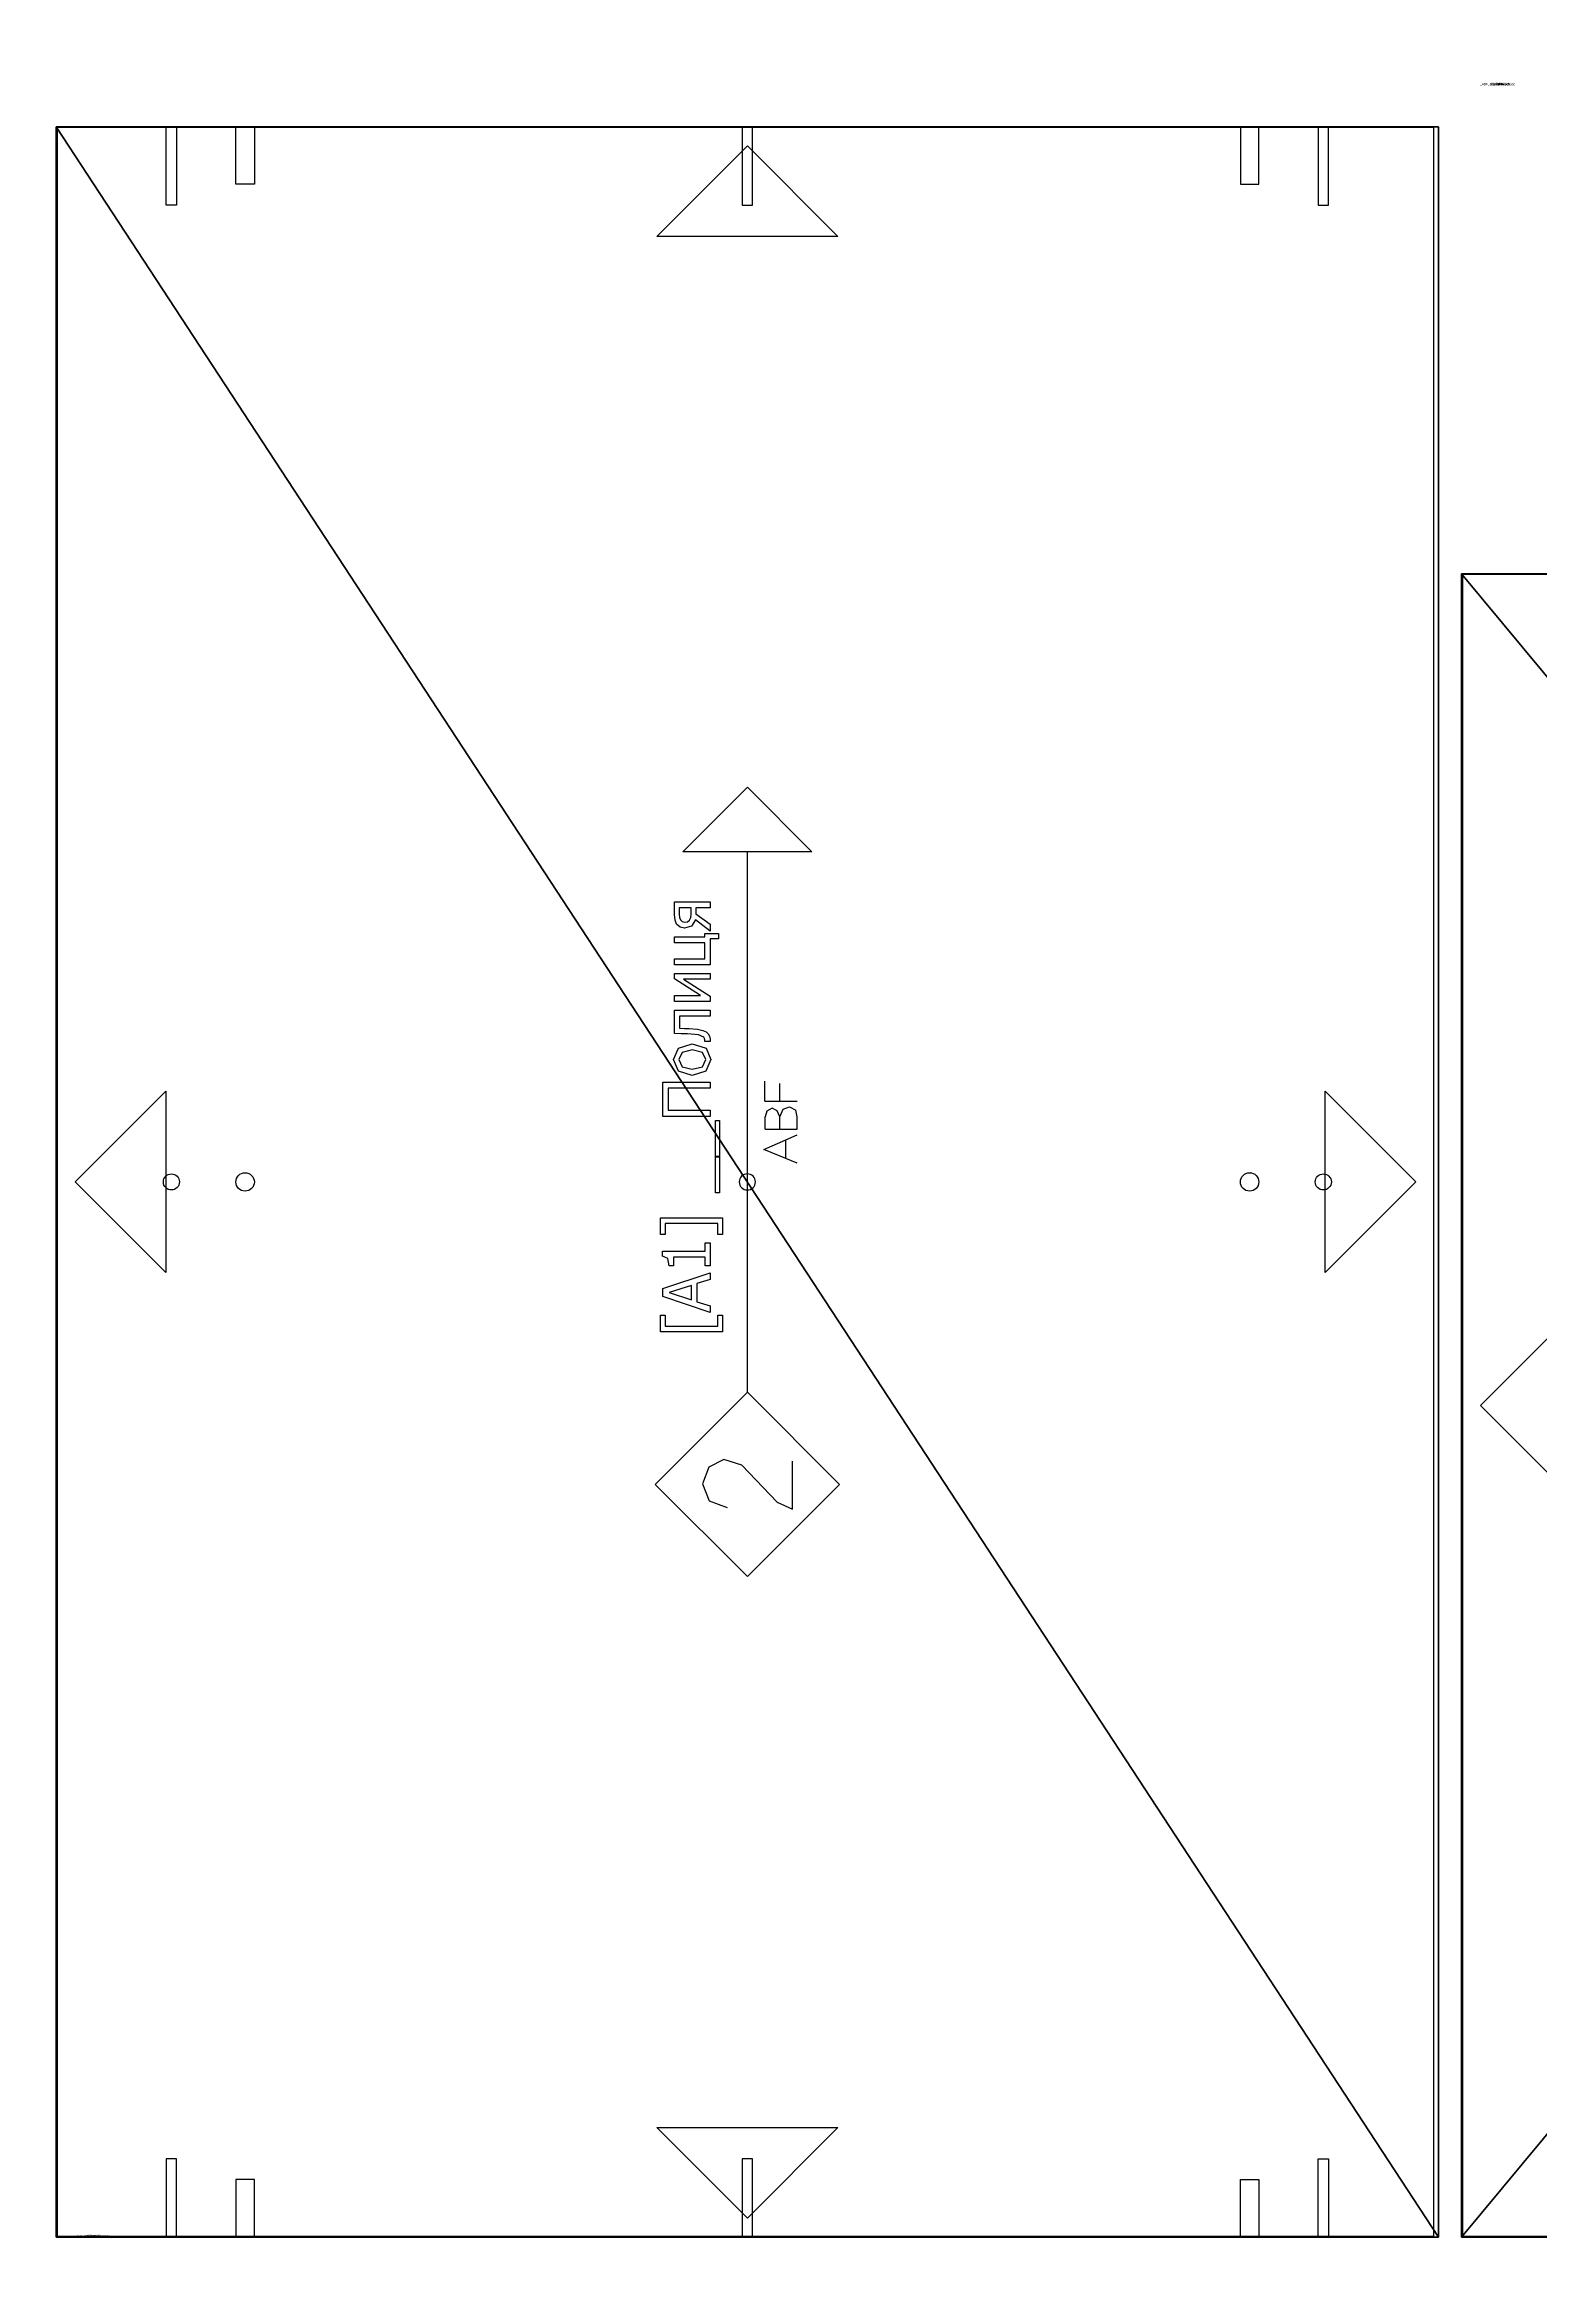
# Model space of a CAD drawing. Header units: millimetres. Extents: x -31438 to 17, y -1488 to 953.
# Drawn here: x -5517 to -4868, y -18 to 952 of the extents above; entities that cross this region are included whole.
import ezdxf

# ---------------------------------------------------------------- set-up
doc = ezdxf.new("R2010")
doc.units = ezdxf.units.MM
doc.header["$LTSCALE"] = 25.4
doc.layers.get('0').update_dxf_attribs({"true_color": 0xffffff})
for name, color, linetype, true_color in [('ABF_cuttingLines', 32, 'Continuous', 0xcc6600), ('ABF_edgeBanding', 32, 'Continuous', 0xcc5400), ('ABF_Label', 172, 'Continuous', 0x0000cc), ('D7-DEPTHF-$44817', 134, 'Continuous', 0x009987), ('D8-DEPTH12-$38878', 252, 'Continuous', 0x777799), ('DSIDE-4.5', 190, 'Continuous', 0x9900ff), ('DSIDE-8', 22, 'Continuous', 0xcc4400), ('Dside4.5', 134, 'Continuous', 0x009987)]:
    doc.layers.add(name, color=color, linetype=linetype, true_color=true_color)

# ---------------------------------------------------------------- blocks, each defined once
blk = doc.blocks.new('Group162#1')
at = {"layer": 'ABF_cuttingLines', "color": 0}
blk.add_polyline3d([(-20, 18.4, 0), (-20, 739.6, 0), (-617.6, 739.6, 0), (-617.6, 18.4, 0), (-20, 18.4, 0)], close=True, dxfattribs=at)
blk = doc.blocks.new('Group163#1')
at = {"layer": 'ABF_edgeBanding', "color": 0}
for points in [[(-318, 731.73, 0), (-278.66, 692.39, 0), (-357.34, 692.39, 0), (-318, 731.73, 0)], [(-609.73, 379, 0), (-570.39, 418.34, 0), (-570.39, 339.66, 0), (-609.73, 379, 0)], [(-27.87, 379, 0), (-67.21, 339.66, 0), (-67.21, 418.34, 0), (-27.87, 379, 0)], [(-318, 26.27, 0), (-357.34, 65.61, 0), (-278.66, 65.61, 0), (-318, 26.27, 0)]]:
    blk.add_polyline3d(points, close=True, dxfattribs=at)
blk = doc.blocks.new('_____#33')
at = {"color": 0}
for p, q in [((-618, 740, 18), (-18, 740, 18)), ((-618, 18, 18), (-618, 740, 18)), ((-618, 18), (-618, 740)), ((-618, 740), (-18, 740)), ((-618, 18, 18), (-618, 740, 18)), ((-618, 740, 18), (-618, 740)), ((-618, 18), (-618, 740)), ((-618, 740, 18), (-18, 740, 18)), ((-618, 740), (-18, 740)), ((-618, 740, 18), (-618, 740)), ((-18, 18, 18), (-618, 18, 18)), ((-18, 18), (-618, 18)), ((-18, 18, 18), (-618, 18, 18)), ((-618, 18, 18), (-618, 18)), ((-18, 18), (-618, 18)), ((-618, 18, 18), (-618, 18))]:
    blk.add_line(p, q, dxfattribs=at)
at = {"layer": 'ABF_cuttingLines', "color": 0}
ref = blk.add_blockref('Group162#1', (0, 0, 18), dxfattribs=at)
ref.add_attrib('Skp_GroupInstanceName', '_ABF_cuttingLines', (0, 0), dxfattribs={"layer": '0', "height": 1})
at = {"layer": 'ABF_edgeBanding', "color": 0}
ref = blk.add_blockref('Group163#1', (0, 0, 18), dxfattribs=at)
ref.add_attrib('Skp_GroupInstanceName', '_ABF_edgeBanding', (0, 0), dxfattribs={"layer": '0', "height": 1})
at = {"color": 7, "true_color": 0xffffff}
mesh = blk.add_polyface(dxfattribs=at)
corners = [(-18, 18, 18), (-618, 740, 18), (-618, 18, 18), (-18, 740, 18)]
mesh.append_faces([[corners[k] for k in face] for face in [(0, 1, 2), (1, 0, 3)]], dxfattribs={"vtx0": -1, "color": 7})
at = {"color": 0}
mesh = blk.add_polyface(dxfattribs=at)
corners = [(-18, 740), (-618, 18), (-618, 740), (-18, 18)]
mesh.append_faces([[corners[k] for k in face] for face in [(0, 1, 2), (1, 0, 3)]], dxfattribs={"vtx0": -1, "color": 0})
mesh = blk.add_polyface(dxfattribs=at)
corners = [(-618, 740, 18), (-618, 18), (-618, 18, 18), (-618, 740)]
mesh.append_faces([[corners[k] for k in face] for face in [(0, 1, 2), (1, 0, 3)]], dxfattribs={"vtx0": -1, "color": 0})
mesh = blk.add_polyface(dxfattribs=at)
corners = [(-618, 740, 18), (-18, 740), (-618, 740), (-18, 740, 18)]
mesh.append_faces([[corners[k] for k in face] for face in [(0, 1, 2), (1, 0, 3)]], dxfattribs={"vtx0": -1, "color": 0})
mesh = blk.add_polyface(dxfattribs=at)
corners = [(-18, 18, 18), (-618, 18), (-18, 18), (-618, 18, 18)]
mesh.append_faces([[corners[k] for k in face] for face in [(0, 1, 2), (1, 0, 3)]], dxfattribs={"vtx0": -1, "color": 0})
blk = doc.blocks.new('Group338#1')
at = {"layer": 'DSIDE-4.5', "color": 0, "extrusion": (0, 1, -4.99939e-16)}
blk.add_circle((0, -9), 2.25, dxfattribs=at)
at = {"layer": 'DSIDE-8', "color": 0, "extrusion": (0, 1, -4.99939e-16)}
blk.add_circle((32, -9), 4, dxfattribs=at)
blk = doc.blocks.new('Group339#1')
at = {"layer": 'DSIDE-4.5', "color": 0}
blk.add_polyline3d([(-2.25, 0, 0), (-2.25, 34, 0), (2.25, 34, 0), (2.25, 0, 0), (-2.25, 0, 0)], close=True, dxfattribs=at)
at = {"layer": 'DSIDE-8', "color": 0}
blk.add_polyline3d([(-36, 0, 0), (-36, 25, 0), (-28, 25, 0), (-28, 0, 0), (-36, 0, 0)], close=True, dxfattribs=at)
blk = doc.blocks.new('Group342#1')
at = {"layer": 'DSIDE-4.5', "color": 0, "extrusion": (0, 1, -4.99939e-16)}
blk.add_circle((0, -9), 2.25, dxfattribs=at)
at = {"layer": 'DSIDE-8', "color": 0, "extrusion": (0, 1, -4.99939e-16)}
blk.add_circle((-32, -9), 4, dxfattribs=at)
blk = doc.blocks.new('Group343#1')
at = {"layer": 'DSIDE-4.5', "color": 0}
blk.add_polyline3d([(2.25, 0, 0), (2.25, 34, 0), (-2.25, 34, 0), (-2.25, 0, 0), (2.25, 0, 0)], close=True, dxfattribs=at)
at = {"layer": 'DSIDE-8', "color": 0}
blk.add_polyline3d([(36, 0, 0), (36, 25, 0), (28, 25, 0), (28, 0, 0), (36, 0, 0)], close=True, dxfattribs=at)
blk = doc.blocks.new('Group346#1')
at = {"layer": 'DSIDE-4.5', "color": 0, "extrusion": (0, -1, 4.99939e-16)}
blk.add_circle((0, -9), 2.25, dxfattribs=at)
at = {"layer": 'DSIDE-8', "color": 0, "extrusion": (0, -1, 4.99939e-16)}
blk.add_circle((-32, -9), 4, dxfattribs=at)
blk = doc.blocks.new('Group347#1')
at = {"layer": 'DSIDE-4.5', "color": 0}
blk.add_polyline3d([(-2.25, 0, 0), (-2.25, -34, 0), (2.25, -34, 0), (2.25, 0, 0), (-2.25, 0, 0)], close=True, dxfattribs=at)
at = {"layer": 'DSIDE-8', "color": 0}
blk.add_polyline3d([(-36, 0, 0), (-36, -25, 0), (-28, -25, 0), (-28, 0, 0), (-36, 0, 0)], close=True, dxfattribs=at)
blk = doc.blocks.new('Group350#1')
at = {"layer": 'DSIDE-4.5', "color": 0, "extrusion": (0, -1, 4.99939e-16)}
blk.add_circle((0, -9), 2.25, dxfattribs=at)
at = {"layer": 'DSIDE-8', "color": 0, "extrusion": (0, -1, 4.99939e-16)}
blk.add_circle((32, -9), 4, dxfattribs=at)
blk = doc.blocks.new('Group351#1')
at = {"layer": 'DSIDE-4.5', "color": 0}
blk.add_polyline3d([(2.25, 0, 0), (2.25, -34, 0), (-2.25, -34, 0), (-2.25, 0, 0), (2.25, 0, 0)], close=True, dxfattribs=at)
at = {"layer": 'DSIDE-8', "color": 0}
blk.add_polyline3d([(36, 0, 0), (36, -25, 0), (28, -25, 0), (28, 0, 0), (36, 0, 0)], close=True, dxfattribs=at)
blk = doc.blocks.new('Group349#2')
at = {"layer": 'Dside4.5', "color": 0, "extrusion": (0, -1, 0)}
blk.add_circle((0, -9), 2.25, dxfattribs=at)
blk = doc.blocks.new('Group350#2')
at = {"layer": 'Dside4.5', "color": 0}
blk.add_polyline3d([(-2.25, 0, 0), (-2.25, 34, 0), (2.25, 34, 0), (2.25, 0, 0), (-2.25, 0, 0)], close=True, dxfattribs=at)
blk = doc.blocks.new('Group352#1')
at = {"layer": 'Dside4.5', "color": 0, "extrusion": (0, 1, 0)}
blk.add_circle((0, -9), 2.25, dxfattribs=at)
blk = doc.blocks.new('Group353#1')
at = {"layer": 'Dside4.5', "color": 0}
blk.add_polyline3d([(2.25, 0, 0), (2.25, -34, 0), (-2.25, -34, 0), (-2.25, 0, 0), (2.25, 0, 0)], close=True, dxfattribs=at)
blk = doc.blocks.new('Group363#1')
at = {"layer": 'D7-DEPTHF-$44817', "color": 0, "extrusion": (0, 0, -1)}
blk.add_circle((0, -9), 3.5, dxfattribs=at)
at = {"layer": 'D8-DEPTH12-$38878', "color": 0, "extrusion": (0, 0, -1)}
blk.add_circle((32, -9), 4, dxfattribs=at)
blk = doc.blocks.new('Group367#1')
at = {"layer": 'D7-DEPTHF-$44817', "color": 0, "extrusion": (0, 0, -1)}
blk.add_circle((0, -9), 3.5, dxfattribs=at)
at = {"layer": 'D8-DEPTH12-$38878', "color": 0, "extrusion": (0, 0, -1)}
blk.add_circle((-32, -9), 4, dxfattribs=at)
blk = doc.blocks.new('Group369#2')
at = {"layer": 'D7-DEPTHF-$44817', "color": 0}
blk.add_circle((0, -9, 18), 3.5, dxfattribs=at)
blk = doc.blocks.new('Group137#1')
at = {"layer": 'ABF_Label', "color": 0}
for p, q in [((-41.27, 6.86), (-41.27, 23.92)), ((-41.27, 23.92), (-36.72, 23.92)), ((-36.72, 22.67), (-39.74, 22.67)), ((-39.74, 22.67), (-39.74, 8.11)), ((-36.72, 23.92), (-36.72, 22.67)), ((-35.95, 10.29), (-31.55, 23.33)), ((-30.52, 21.56), (-32.53, 15.42)), ((-31.55, 23.33), (-29.41, 23.33)), ((-28.51, 15.42), (-30.52, 21.56)), ((-29.41, 23.33), (-25.01, 10.29)), ((-23.12, 21.55), (-21.15, 21.94)), ((-23.12, 20.36), (-23.12, 21.55)), ((-20.76, 20.36), (-23.12, 20.36)), ((-21.15, 21.94), (-20.43, 23.38)), ((-20.76, 11.62), (-20.76, 20.36)), ((-20.43, 23.38), (-19.08, 23.38)), ((-19.08, 23.38), (-19.08, 11.62)), ((-14.45, 22.67), (-14.45, 23.92)), ((-14.45, 23.92), (-9.9, 23.92)), ((-11.43, 22.67), (-14.45, 22.67)), ((-11.43, 8.11), (-11.43, 22.67)), ((-9.9, 23.92), (-9.9, 6.86)), ((18.07, 10.29), (18.07, 23.33)), ((18.07, 23.33), (27.54, 23.33)), ((25.8, 21.79), (19.8, 21.79)), ((19.8, 21.79), (19.8, 10.29)), ((25.8, 10.29), (25.8, 21.79)), ((27.54, 23.33), (27.54, 10.29)), ((29.36, 15.18), (30.56, 18.99)), ((30.56, 18.99), (33.74, 20.35)), ((33.74, 18.93), (31.75, 18)), ((33.74, 20.35), (36.91, 18.99)), ((35.71, 18), (33.74, 18.93)), ((36.91, 18.99), (38.1, 15.18)), ((40.86, 18.2), (40.92, 20.07)), ((40.92, 20.07), (47.37, 20.07)), ((42.36, 18.69), (42.3, 17.29)), ((45.72, 18.69), (42.36, 18.69)), ((45.72, 10.29), (45.72, 18.69)), ((47.37, 20.07), (47.37, 10.29)), ((49.75, 10.29), (49.75, 20.07)), ((49.75, 20.07), (51.38, 20.07)), ((51.38, 20.07), (51.38, 12.89)), ((51.38, 12.89), (55.93, 20.07)), ((55.93, 20.07), (57.47, 20.07)), ((57.47, 20.07), (57.47, 10.29)), ((59.86, 10.29), (59.86, 20.07)), ((59.86, 20.07), (61.5, 20.07)), ((61.5, 20.07), (61.5, 11.71)), ((65.87, 11.71), (65.87, 20.07)), ((65.87, 20.07), (67.52, 20.07)), ((67.52, 20.07), (67.52, 11.71)), ((69.9, 17.29), (70.22, 18.56)), ((70.22, 18.56), (71.08, 19.49)), ((71.08, 19.49), (72.19, 19.93)), ((72.19, 19.93), (73.68, 20.07)), ((72.87, 18.7), (72.23, 18.46)), ((73.77, 18.76), (72.87, 18.7)), ((73.68, 20.07), (77.2, 20.07)), ((75.55, 18.76), (73.77, 18.76)), ((75.55, 15.47), (75.55, 18.76)), ((77.2, 20.07), (77.2, 10.29)), ((-83.17, 12.32), (-87.93, 10.53)), ((-78.59, 10.63), (-83.17, 12.32)), ((-33.01, 13.93), (-34.19, 10.29)), ((-28.03, 13.93), (-33.01, 13.93)), ((-32.53, 15.42), (-28.51, 15.42)), ((-26.85, 10.29), (-28.03, 13.93)), ((30.53, 11.41), (29.36, 15.18)), ((31.75, 18), (31.06, 15.18)), ((31.06, 15.18), (31.75, 12.39)), ((31.75, 12.39), (33.74, 11.44)), ((33.74, 11.44), (35.7, 12.37)), ((35.7, 12.37), (36.4, 15.18)), ((36.4, 15.18), (35.71, 18)), ((38.1, 15.18), (36.91, 11.36)), ((39.87, 12), (40.51, 13.5)), ((40.51, 13.5), (40.8, 16.5)), ((40.8, 16.5), (40.86, 18.2)), ((42.07, 13.78), (41.75, 12.29)), ((42.25, 16.08), (42.07, 13.78)), ((42.3, 17.29), (42.25, 16.08)), ((55.84, 17.59), (51.24, 10.29)), ((55.84, 10.29), (55.84, 17.59)), ((69.11, 10.29), (72.25, 14.32)), ((70.47, 15.39), (69.9, 17.29)), ((72.25, 14.32), (70.47, 15.39)), ((73.92, 14.17), (71.02, 10.29)), ((71.75, 17.94), (71.59, 17.24)), ((71.59, 17.24), (71.7, 16.45)), ((71.7, 16.45), (72.1, 15.9)), ((72.23, 18.46), (71.75, 17.94)), ((72.1, 15.9), (72.85, 15.55)), ((72.85, 15.55), (73.82, 15.47)), ((73.82, 15.47), (75.55, 15.47)), ((75.55, 14.17), (73.92, 14.17)), ((75.55, 10.29), (75.55, 14.17)), ((-87.93, 10.53), (-89.75, 5.58)), ((-76.51, 6.49), (-78.59, 10.63)), ((-78.11, 1.53), (-76.51, 6.49)), ((-36.72, 6.86), (-41.27, 6.86)), ((-39.74, 8.11), (-36.72, 8.11)), ((-36.72, 8.11), (-36.72, 6.86)), ((-34.19, 10.29), (-35.95, 10.29)), ((-25.01, 10.29), (-26.85, 10.29)), ((-23.12, 10.29), (-23.12, 11.62)), ((-23.12, 11.62), (-20.76, 11.62)), ((-16.76, 10.29), (-23.12, 10.29)), ((-19.08, 11.62), (-16.76, 11.62)), ((-16.76, 11.62), (-16.76, 10.29)), ((-14.45, 6.86), (-14.45, 8.11)), ((-14.45, 8.11), (-11.43, 8.11)), ((-9.9, 6.86), (-14.45, 6.86)), ((-2.98, 7.66), (-2.98, 8.8)), ((-2.98, 8.8), (6.81, 8.8)), ((6.81, 7.66), (-2.98, 7.66)), ((6.81, 8.8), (7.09, 8.8)), ((6.81, 7.66), (6.81, 8.8)), ((6.81, 8.8), (16.89, 8.8)), ((7.09, 7.66), (6.81, 7.66)), ((16.89, 7.66), (6.81, 7.66)), ((7.09, 8.8), (7.09, 7.66)), ((16.89, 8.8), (16.89, 7.66)), ((19.8, 10.29), (18.07, 10.29)), ((27.54, 10.29), (25.8, 10.29)), ((33.74, 10.02), (30.53, 11.41)), ((36.91, 11.36), (33.74, 10.02)), ((38.73, 10.29), (38.73, 11.73)), ((38.73, 11.73), (38.82, 11.73)), ((39.04, 10.28), (38.73, 10.29)), ((38.82, 11.73), (38.95, 11.72)), ((38.95, 11.72), (39.1, 11.71)), ((39.4, 10.27), (39.04, 10.28)), ((39.1, 11.71), (39.51, 11.77)), ((40.17, 10.41), (39.4, 10.27)), ((39.51, 11.77), (39.87, 12)), ((40.81, 10.8), (40.17, 10.41)), ((41.33, 11.39), (40.81, 10.8)), ((41.75, 12.29), (41.33, 11.39)), ((47.37, 10.29), (45.72, 10.29)), ((51.24, 10.29), (49.75, 10.29)), ((57.47, 10.29), (55.84, 10.29)), ((66.96, 10.29), (59.86, 10.29)), ((61.5, 11.71), (65.87, 11.71)), ((66.96, 7.94), (66.96, 10.29)), ((68.49, 7.94), (66.96, 7.94)), ((67.52, 11.71), (68.49, 11.71)), ((68.49, 11.71), (68.49, 7.94)), ((71.02, 10.29), (69.11, 10.29)), ((77.2, 10.29), (75.55, 10.29)), ((-78.11, 1.53), (-88.24, -8.2)), ((-57.96, 0), (90.98, 0)), ((6.49, -10.57), (8.95, -4.58)), ((8.95, -4.58), (11.61, -10.57)), ((14.53, -4.88), (17.96, -4.88)), ((14.53, -4.88), (14.53, -8.98)), ((19.51, -5.38), (17.96, -4.88)), ((20.29, -6.84), (19.51, -5.38)), ((22.27, -4.79), (22.27, -8.97)), ((22.27, -4.79), (27.81, -4.79)), ((-88.24, -8.2), (-90.22, -12.45)), ((5.21, -13.72), (6.49, -10.57)), ((6.49, -10.57), (11.61, -10.57)), ((11.61, -10.57), (13.01, -13.72)), ((14.53, -8.98), (14.53, -13.72)), ((14.53, -8.98), (17.96, -8.98)), ((17.96, -8.98), (19.55, -8.25)), ((17.96, -8.98), (20.04, -9.9)), ((19.55, -8.25), (20.29, -6.84)), ((20.74, -11.59), (19.76, -13.36)), ((20.04, -9.9), (20.74, -11.59)), ((22.27, -8.97), (27.09, -8.97)), ((22.27, -8.97), (22.27, -13.72)), ((-90.22, -12.45), (-76.93, -12.45)), ((14.53, -13.72), (17.96, -13.72)), ((17.96, -13.72), (19.76, -13.36))]:
    blk.add_line(p, q, dxfattribs=at)
for points in [[(-57.96, 0, 0), (-83.36, -25.4, 0), (-108.76, 0, 0), (-83.36, 25.4, 0), (-57.96, 0, 0)], [(90.98, 17.78, 0), (108.76, 0, 0), (90.98, -17.78, 0), (90.98, 17.78, 0)]]:
    blk.add_polyline3d(points, close=True, dxfattribs=at)
blk = doc.blocks.new('Group164#1')
at = {"layer": 'ABF_cuttingLines', "color": 0}
blk.add_polyline3d([(-617.6, -18.4, 0), (-617.6, -933.6, 0), (-20, -933.6, 0), (-20, -18.4, 0), (-617.6, -18.4, 0)], close=True, dxfattribs=at)
blk = doc.blocks.new('Group165#1')
at = {"layer": 'ABF_edgeBanding', "color": 0}
for points in [[(-318, -26.27, 0), (-278.66, -65.61, 0), (-357.34, -65.61, 0), (-318, -26.27, 0)], [(-609.73, -476, 0), (-570.39, -436.66, 0), (-570.39, -515.34, 0), (-609.73, -476, 0)], [(-27.87, -476, 0), (-67.21, -515.34, 0), (-67.21, -436.66, 0), (-27.87, -476, 0)], [(-318, -925.73, 0), (-357.34, -886.39, 0), (-278.66, -886.39, 0), (-318, -925.73, 0)]]:
    blk.add_polyline3d(points, close=True, dxfattribs=at)
blk = doc.blocks.new('_____#3')
at = {"color": 0}
for p, q in [((-618, -18, 18), (-18, -18, 18)), ((-618, -934, 18), (-618, -18, 18)), ((-618, -18), (-18, -18)), ((-618, -934), (-618, -18)), ((-618, -18, 18), (-18, -18, 18)), ((-618, -18), (-18, -18)), ((-618, -18, 18), (-618, -18)), ((-618, -934, 18), (-618, -18, 18)), ((-618, -18, 18), (-618, -18)), ((-618, -934), (-618, -18)), ((-18, -18, 18), (-18, -934, 18)), ((-18, -18), (-18, -934)), ((-18, -18, 18), (-18, -18)), ((-18, -18, 18), (-18, -934, 18)), ((-18, -18), (-18, -934)), ((-18, -18, 18), (-18, -18)), ((-18, -934, 18), (-618, -934, 18)), ((-18, -934), (-618, -934)), ((-18, -934, 18), (-618, -934, 18)), ((-618, -934, 18), (-618, -934)), ((-18, -934), (-618, -934)), ((-618, -934, 18), (-618, -934)), ((-18, -934, 18), (-18, -934)), ((-18, -934, 18), (-18, -934))]:
    blk.add_line(p, q, dxfattribs=at)
at = {"color": 0, "extrusion": (0, 0, -1)}
ref = blk.add_blockref('Group367#1', (568, -485, -18), dxfattribs=dict(at, rotation=180))
ref.add_attrib('Skp_GroupInstanceName', '_ABF_minifixPlasticBase', (0, 0), dxfattribs={"height": 1})
ref = blk.add_blockref('Group342#1', (568, -18), dxfattribs=dict(at, rotation=180))
ref.add_attrib('Skp_GroupInstanceName', '_ABF_sideDrill', (0, 0), dxfattribs={"height": 1})
ref = blk.add_blockref('Group343#1', (568, -18), dxfattribs=dict(at, rotation=180))
ref.add_attrib('Skp_GroupInstanceName', '_ABF_sideDrillDepth', (0, 0), dxfattribs={"height": 1})
ref = blk.add_blockref('Group350#1', (568, -934), dxfattribs=dict(at, rotation=180))
ref.add_attrib('Skp_GroupInstanceName', '_ABF_sideDrill', (0, 0), dxfattribs={"height": 1})
ref = blk.add_blockref('Group351#1', (568, -934), dxfattribs=dict(at, rotation=180))
ref.add_attrib('Skp_GroupInstanceName', '_ABF_sideDrillDepth', (0, 0), dxfattribs={"height": 1})
ref = blk.add_blockref('Group369#2', (318, -485, -18), dxfattribs=dict(at, rotation=180))
ref.add_attrib('Skp_GroupInstanceName', '_ABF_screwInside', (0, 0), dxfattribs={"height": 1})
ref = blk.add_blockref('Group349#2', (318, -18), dxfattribs=dict(at, rotation=180))
ref.add_attrib('Skp_GroupInstanceName', '_ABF_sideDrill', (0, 0), dxfattribs={"height": 1})
ref = blk.add_blockref('Group350#2', (318, -18), dxfattribs=dict(at, rotation=180))
ref.add_attrib('Skp_GroupInstanceName', '_ABF_sideDrillDepth', (0, 0), dxfattribs={"height": 1})
ref = blk.add_blockref('Group352#1', (318, -934), dxfattribs=dict(at, rotation=180))
ref.add_attrib('Skp_GroupInstanceName', '_ABF_sideDrill', (0, 0), dxfattribs={"height": 1})
ref = blk.add_blockref('Group353#1', (318, -934), dxfattribs=dict(at, rotation=180))
ref.add_attrib('Skp_GroupInstanceName', '_ABF_sideDrillDepth', (0, 0), dxfattribs={"height": 1})
ref = blk.add_blockref('Group338#1', (68, -18), dxfattribs=dict(at, rotation=180))
ref.add_attrib('Skp_GroupInstanceName', '_ABF_sideDrill', (0, 0), dxfattribs={"height": 1})
ref = blk.add_blockref('Group339#1', (68, -18), dxfattribs=dict(at, rotation=180))
ref.add_attrib('Skp_GroupInstanceName', '_ABF_sideDrillDepth', (0, 0), dxfattribs={"height": 1})
ref = blk.add_blockref('Group346#1', (68, -934), dxfattribs=dict(at, rotation=180))
ref.add_attrib('Skp_GroupInstanceName', '_ABF_sideDrill', (0, 0), dxfattribs={"height": 1})
ref = blk.add_blockref('Group347#1', (68, -934), dxfattribs=dict(at, rotation=180))
ref.add_attrib('Skp_GroupInstanceName', '_ABF_sideDrillDepth', (0, 0), dxfattribs={"height": 1})
ref = blk.add_blockref('Group363#1', (68, -485, -18), dxfattribs=dict(at, rotation=180))
ref.add_attrib('Skp_GroupInstanceName', '_ABF_minifixPlasticBase', (0, 0), dxfattribs={"height": 1})
at = {"layer": 'ABF_cuttingLines', "color": 0}
ref = blk.add_blockref('Group164#1', (0, 0, 18), dxfattribs=at)
ref.add_attrib('Skp_GroupInstanceName', '_ABF_cuttingLines', (0, 0), dxfattribs={"layer": '0', "height": 1})
at = {"layer": 'ABF_edgeBanding', "color": 0}
ref = blk.add_blockref('Group165#1', (0, 0, 18), dxfattribs=at)
ref.add_attrib('Skp_GroupInstanceName', '_ABF_edgeBanding', (0, 0), dxfattribs={"layer": '0', "height": 1})
at = {"layer": 'ABF_Label', "color": 0}
ref = blk.add_blockref('Group137#1', (-318, -476, 18), dxfattribs=dict(at, xscale=1.574803149606299, yscale=1.574803149606299, rotation=90))
ref.add_attrib('Skp_GroupInstanceName', '_ABF_Label', (0, 0), dxfattribs={"layer": '0', "height": 1})
at = {"color": 7, "true_color": 0xffffff}
mesh = blk.add_polyface(dxfattribs=at)
corners = [(-18, -934, 18), (-618, -18, 18), (-618, -934, 18), (-18, -18, 18)]
mesh.append_faces([[corners[k] for k in face] for face in [(0, 1, 2), (1, 0, 3)]], dxfattribs={"vtx0": -1, "color": 7})
at = {"color": 0}
mesh = blk.add_polyface(dxfattribs=at)
corners = [(-618, -18), (-18, -934), (-618, -934), (-18, -18)]
mesh.append_faces([[corners[k] for k in face] for face in [(0, 1, 2), (1, 0, 3)]], dxfattribs={"vtx0": -1, "color": 0})
mesh = blk.add_polyface(dxfattribs=at)
corners = [(-618, -18, 18), (-18, -18), (-618, -18), (-18, -18, 18)]
mesh.append_faces([[corners[k] for k in face] for face in [(0, 1, 2), (1, 0, 3)]], dxfattribs={"vtx0": -1, "color": 0})
mesh = blk.add_polyface(dxfattribs=at)
corners = [(-618, -18, 18), (-618, -934), (-618, -934, 18), (-618, -18)]
mesh.append_faces([[corners[k] for k in face] for face in [(0, 1, 2), (1, 0, 3)]], dxfattribs={"vtx0": -1, "color": 0})
mesh = blk.add_polyface(dxfattribs=at)
corners = [(-18, -18), (-18, -934, 18), (-18, -934), (-18, -18, 18)]
mesh.append_faces([[corners[k] for k in face] for face in [(0, 1, 2), (1, 0, 3)]], dxfattribs={"vtx0": -1, "color": 0})
mesh = blk.add_polyface(dxfattribs=at)
corners = [(-18, -934, 18), (-618, -934), (-18, -934), (-618, -934, 18)]
mesh.append_faces([[corners[k] for k in face] for face in [(0, 1, 2), (1, 0, 3)]], dxfattribs={"vtx0": -1, "color": 0})
blk = doc.blocks.new('Group301#1')
at = {"layer": 'D7-DEPTHF-$44817', "color": 0}
blk.add_circle((0, -9), 3.5, dxfattribs=at)
at = {"layer": 'D8-DEPTH12-$38878', "color": 0}
blk.add_circle((-32, -9), 4, dxfattribs=at)
blk = doc.blocks.new('Group305#1')
at = {"layer": 'D7-DEPTHF-$44817', "color": 0}
blk.add_circle((0, -9), 3.5, dxfattribs=at)
at = {"layer": 'D8-DEPTH12-$38878', "color": 0}
blk.add_circle((32, -9), 4, dxfattribs=at)
blk = doc.blocks.new('Group312#1')
at = {"layer": 'D7-DEPTHF-$44817', "color": 0, "extrusion": (0, -4.99939e-16, -1)}
blk.add_circle((0, -9, 18), 3.5, dxfattribs=at)
blk = doc.blocks.new('Group319#1')
at = {"layer": 'D7-DEPTHF-$44817', "color": 0}
blk.add_circle((0, 9), 3.5, dxfattribs=at)
at = {"layer": 'D8-DEPTH12-$38878', "color": 0}
blk.add_circle((-32, 9), 4, dxfattribs=at)
blk = doc.blocks.new('Group323#1')
at = {"layer": 'D7-DEPTHF-$44817', "color": 0}
blk.add_circle((0, 9), 3.5, dxfattribs=at)
at = {"layer": 'D8-DEPTH12-$38878', "color": 0}
blk.add_circle((32, 9), 4, dxfattribs=at)
blk = doc.blocks.new('Group330#1')
at = {"layer": 'D7-DEPTHF-$44817', "color": 0, "extrusion": (0, -4.99939e-16, -1)}
blk.add_circle((0, 9, 18), 3.5, dxfattribs=at)
blk = doc.blocks.new('Group355#1')
at = {"layer": 'D7-DEPTHF-$44817', "color": 0}
blk.add_circle((0, -9), 3.5, dxfattribs=at)
at = {"layer": 'D8-DEPTH12-$38878', "color": 0}
blk.add_circle((-32, -9), 4, dxfattribs=at)
blk = doc.blocks.new('Group359#1')
at = {"layer": 'D7-DEPTHF-$44817', "color": 0}
blk.add_circle((0, -9), 3.5, dxfattribs=at)
at = {"layer": 'D8-DEPTH12-$38878', "color": 0}
blk.add_circle((32, -9), 4, dxfattribs=at)
blk = doc.blocks.new('Group366#1')
at = {"layer": 'D7-DEPTHF-$44817', "color": 0, "extrusion": (0, -4.99939e-16, -1)}
blk.add_circle((0, -9, 18), 3.5, dxfattribs=at)
blk = doc.blocks.new('Group139#1')
at = {"layer": 'ABF_Label', "color": 0}
for p, q in [((-26.85, 6.86), (-26.85, 23.92)), ((-26.85, 23.92), (-22.29, 23.92)), ((-22.29, 22.67), (-25.31, 22.67)), ((-25.31, 22.67), (-25.31, 8.11)), ((-22.29, 23.92), (-22.29, 22.67)), ((-21.52, 10.29), (-17.12, 23.33)), ((-16.1, 21.56), (-18.1, 15.42)), ((-17.12, 23.33), (-14.99, 23.33)), ((-14.08, 15.42), (-16.1, 21.56)), ((-14.99, 23.33), (-10.59, 10.29)), ((-8.7, 21.55), (-6.72, 21.94)), ((-8.7, 20.36), (-8.7, 21.55)), ((-6.33, 20.36), (-8.7, 20.36)), ((-6.72, 21.94), (-6.01, 23.38)), ((-6.33, 11.62), (-6.33, 20.36)), ((-6.01, 23.38), (-4.65, 23.38)), ((-4.65, 23.38), (-4.65, 11.62)), ((-0.03, 22.67), (-0.03, 23.92)), ((-0.03, 23.92), (4.53, 23.92)), ((3, 22.67), (-0.03, 22.67)), ((3, 8.11), (3, 22.67)), ((4.53, 23.92), (4.53, 6.86)), ((33.87, 16.72), (34.57, 23.33)), ((34.57, 23.33), (41.85, 23.33)), ((36.2, 21.83), (35.41, 16.09)), ((40.11, 21.83), (36.2, 21.83)), ((40.11, 11.83), (40.11, 21.83)), ((41.85, 23.33), (41.85, 11.83)), ((44.63, 10.29), (44.63, 20.07)), ((44.63, 20.07), (46.27, 20.07)), ((46.27, 20.07), (46.27, 16.12)), ((50.7, 16.12), (50.7, 20.07)), ((50.7, 20.07), (52.35, 20.07)), ((52.35, 20.07), (52.35, 10.29)), ((54.03, 15.18), (55.24, 18.99)), ((55.24, 18.99), (58.41, 20.35)), ((58.41, 18.93), (56.43, 18)), ((58.41, 20.35), (61.58, 18.99)), ((60.38, 18), (58.41, 18.93)), ((61.58, 18.99), (62.77, 15.18)), ((-73.22, 11.07), (-68.9, 12.57)), ((-68.9, 12.57), (-64.5, 11.07)), ((-18.59, 13.93), (-19.77, 10.29)), ((-13.6, 13.93), (-18.59, 13.93)), ((-18.1, 15.42), (-14.08, 15.42)), ((-12.42, 10.29), (-13.6, 13.93)), ((32.04, 11.83), (33.87, 16.72)), ((35.41, 16.09), (33.71, 11.83)), ((46.27, 16.12), (50.7, 16.12)), ((50.7, 14.7), (46.27, 14.7)), ((46.27, 14.7), (46.27, 10.29)), ((50.7, 10.29), (50.7, 14.7)), ((55.2, 11.41), (54.03, 15.18)), ((56.43, 18), (55.73, 15.18)), ((55.73, 15.18), (56.43, 12.39)), ((56.43, 12.39), (58.41, 11.44)), ((58.41, 11.44), (60.38, 12.37)), ((61.07, 15.18), (60.38, 18)), ((60.38, 12.37), (61.07, 15.18)), ((62.77, 15.18), (61.58, 11.36)), ((-75.55, 6.63), (-73.22, 11.07)), ((-62.7, 6.63), (-64.72, 2.5)), ((-64.5, 11.07), (-62.7, 6.63)), ((-22.29, 6.86), (-26.85, 6.86)), ((-25.31, 8.11), (-22.29, 8.11)), ((-22.29, 8.11), (-22.29, 6.86)), ((-19.77, 10.29), (-21.52, 10.29)), ((-10.59, 10.29), (-12.42, 10.29)), ((-8.7, 10.29), (-8.7, 11.62)), ((-8.7, 11.62), (-6.33, 11.62)), ((-2.34, 10.29), (-8.7, 10.29)), ((-4.65, 11.62), (-2.34, 11.62)), ((-2.34, 11.62), (-2.34, 10.29)), ((-0.03, 6.86), (-0.03, 8.11)), ((-0.03, 8.11), (3, 8.11)), ((4.53, 6.86), (-0.03, 6.86)), ((11.45, 7.66), (11.45, 8.8)), ((11.45, 8.8), (21.24, 8.8)), ((21.24, 7.66), (11.45, 7.66)), ((21.24, 8.8), (21.52, 8.8)), ((21.24, 7.66), (21.24, 8.8)), ((21.24, 8.8), (31.31, 8.8)), ((21.52, 7.66), (21.24, 7.66)), ((31.31, 7.66), (21.24, 7.66)), ((21.52, 8.8), (21.52, 7.66)), ((31.31, 8.8), (31.31, 7.66)), ((31.33, 7.34), (31.33, 11.83)), ((31.33, 11.83), (32.04, 11.83)), ((32.98, 7.34), (31.33, 7.34)), ((41.44, 10.33), (32.98, 10.33)), ((32.98, 10.33), (32.98, 7.34)), ((33.71, 11.83), (40.11, 11.83)), ((41.44, 7.34), (41.44, 10.33)), ((43.08, 7.34), (41.44, 7.34)), ((41.85, 11.83), (43.08, 11.83)), ((43.08, 11.83), (43.08, 7.34)), ((46.27, 10.29), (44.63, 10.29)), ((52.35, 10.29), (50.7, 10.29)), ((58.41, 10.02), (55.2, 11.41)), ((61.58, 11.36), (58.41, 10.02)), ((-64.72, 2.5), (-68.9, 1.14)), ((-68.9, 1.14), (-64.72, -0.32)), ((-43.54, 0), (76.56, 0)), ((-73.56, -10.8), (-75.88, -5.93)), ((-64.72, -0.32), (-62, -5.16)), ((-62, -5.16), (-64.72, -10.8)), ((6.49, -10.57), (8.95, -4.58)), ((8.95, -4.58), (11.61, -10.57)), ((14.53, -4.88), (17.96, -4.88)), ((14.53, -4.88), (14.53, -8.98)), ((19.51, -5.38), (17.96, -4.88)), ((20.29, -6.84), (19.51, -5.38)), ((22.27, -4.79), (22.27, -8.97)), ((22.27, -4.79), (27.81, -4.79)), ((-68.9, -12.45), (-73.56, -10.8)), ((-64.72, -10.8), (-68.9, -12.45)), ((5.21, -13.72), (6.49, -10.57)), ((6.49, -10.57), (11.61, -10.57)), ((11.61, -10.57), (13.01, -13.72)), ((14.53, -8.98), (14.53, -13.72)), ((14.53, -8.98), (17.96, -8.98)), ((17.96, -8.98), (19.55, -8.25)), ((17.96, -8.98), (20.04, -9.9)), ((19.55, -8.25), (20.29, -6.84)), ((20.74, -11.59), (19.76, -13.36)), ((20.04, -9.9), (20.74, -11.59)), ((22.27, -8.97), (27.09, -8.97)), ((22.27, -8.97), (22.27, -13.72)), ((14.53, -13.72), (17.96, -13.72)), ((17.96, -13.72), (19.76, -13.36))]:
    blk.add_line(p, q, dxfattribs=at)
for points in [[(-43.54, 0, 0), (-68.94, -25.4, 0), (-94.34, 0, 0), (-68.94, 25.4, 0), (-43.54, 0, 0)], [(76.56, 17.78, 0), (94.34, 0, 0), (76.56, -17.78, 0), (76.56, 17.78, 0)]]:
    blk.add_polyline3d(points, close=True, dxfattribs=at)
blk = doc.blocks.new('Group166#1')
at = {"layer": 'ABF_cuttingLines', "color": 0}
blk.add_polyline3d([(-20, 0.4, 0), (-20, 951.6, 0), (-617.6, 951.6, 0), (-617.6, 0.4, 0), (-20, 0.4, 0)], close=True, dxfattribs=at)
blk = doc.blocks.new('Group167#1')
at = {"layer": 'ABF_edgeBanding', "color": 0}
for points in [[(-318, 943.73, 0), (-278.66, 904.39, 0), (-357.34, 904.39, 0), (-318, 943.73, 0)], [(-609.73, 476, 0), (-570.39, 515.34, 0), (-570.39, 436.66, 0), (-609.73, 476, 0)], [(-27.87, 476, 0), (-67.21, 436.66, 0), (-67.21, 515.34, 0), (-27.87, 476, 0)], [(-318, 8.27, 0), (-357.34, 47.61, 0), (-278.66, 47.61, 0), (-318, 8.27, 0)]]:
    blk.add_polyline3d(points, close=True, dxfattribs=at)
blk = doc.blocks.new('_____#34')
at = {"color": 0}
ref = blk.add_blockref('Group323#1', (-568, 934, 18), dxfattribs=at)
ref.add_attrib('Skp_GroupInstanceName', '_ABF_minifixPlasticBase', (0, 0), dxfattribs={"height": 1})
ref = blk.add_blockref('Group330#1', (-318, 934, 18), dxfattribs=at)
ref.add_attrib('Skp_GroupInstanceName', '_ABF_screwInside', (0, 0), dxfattribs={"height": 1})
ref = blk.add_blockref('Group319#1', (-68, 934, 18), dxfattribs=at)
ref.add_attrib('Skp_GroupInstanceName', '_ABF_minifixPlasticBase', (0, 0), dxfattribs={"height": 1})
ref = blk.add_blockref('Group359#1', (-568, 485, 18), dxfattribs=at)
ref.add_attrib('Skp_GroupInstanceName', '_ABF_minifixPlasticBase', (0, 0), dxfattribs={"height": 1})
ref = blk.add_blockref('Group366#1', (-318, 485, 18), dxfattribs=at)
ref.add_attrib('Skp_GroupInstanceName', '_ABF_screwInside', (0, 0), dxfattribs={"height": 1})
ref = blk.add_blockref('Group355#1', (-68, 485, 18), dxfattribs=at)
ref.add_attrib('Skp_GroupInstanceName', '_ABF_minifixPlasticBase', (0, 0), dxfattribs={"height": 1})
ref = blk.add_blockref('Group305#1', (-568, 18, 18), dxfattribs=at)
ref.add_attrib('Skp_GroupInstanceName', '_ABF_minifixPlasticBase', (0, 0), dxfattribs={"height": 1})
ref = blk.add_blockref('Group312#1', (-318, 18, 18), dxfattribs=at)
ref.add_attrib('Skp_GroupInstanceName', '_ABF_screwInside', (0, 0), dxfattribs={"height": 1})
ref = blk.add_blockref('Group301#1', (-68, 18, 18), dxfattribs=at)
ref.add_attrib('Skp_GroupInstanceName', '_ABF_minifixPlasticBase', (0, 0), dxfattribs={"height": 1})
at = {"layer": 'ABF_cuttingLines', "color": 0}
ref = blk.add_blockref('Group166#1', (0, 0, 18), dxfattribs=at)
ref.add_attrib('Skp_GroupInstanceName', '_ABF_cuttingLines', (0, 0), dxfattribs={"layer": '0', "height": 1})
at = {"layer": 'ABF_edgeBanding', "color": 0}
ref = blk.add_blockref('Group167#1', (0, 0, 18), dxfattribs=at)
ref.add_attrib('Skp_GroupInstanceName', '_ABF_edgeBanding', (0, 0), dxfattribs={"layer": '0', "height": 1})
at = {"layer": 'ABF_Label', "color": 0}
ref = blk.add_blockref('Group139#1', (-318, 476, 18), dxfattribs=dict(at, xscale=1.574803149606299, yscale=1.574803149606299, rotation=90))
ref.add_attrib('Skp_GroupInstanceName', '_ABF_Label', (0, 0), dxfattribs={"layer": '0', "height": 1})
blk = doc.blocks.new('_48501___EGGER_W_1000_ST9___2800207018__THICKNESS_18')
at = {"color": 0}
for name, p in [('_____#34', (-5504, 0)), ('_____#3', (-4894, 934)), ('_____#33', (-4284, -18))]:
    blk.add_blockref(name, p, dxfattribs=at)

msp = doc.modelspace()

# ---------------------------------------------------------------- block references
at = {"color": 0}
msp.add_blockref('_48501___EGGER_W_1000_ST9___2800207018__THICKNESS_18', (0, 0), dxfattribs=at)

doc.saveas('drawing.dxf')
